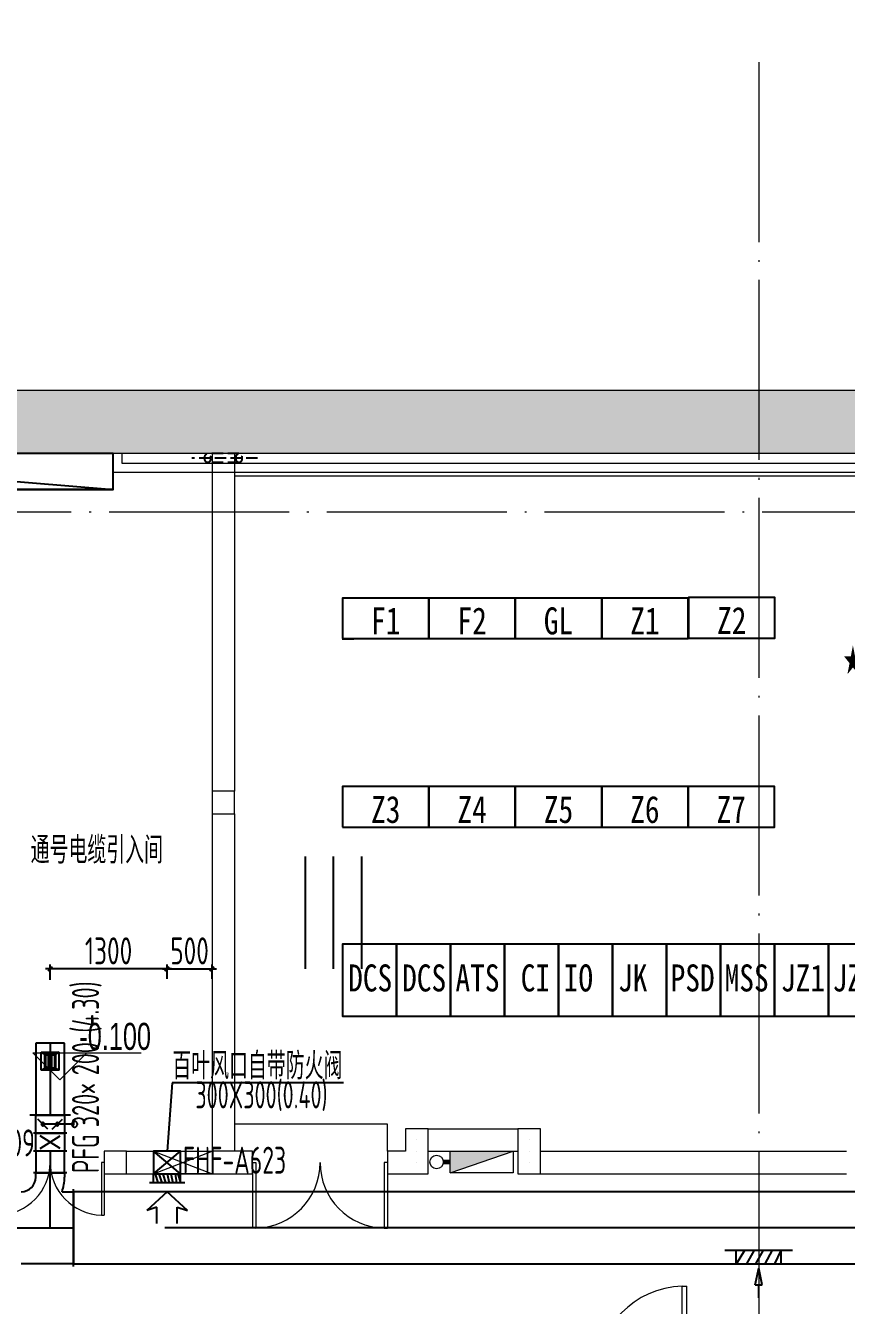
# Model space of a CAD drawing. Extents: x 13114849 to 13479250, y 160225 to 278773.
# Drawn here: x 13275250 to 13284372, y 195746 to 209965 of the extents above; entities that cross this region are included whole.
import ezdxf

# ---------------------------------------------------------------- set-up
doc = ezdxf.new("R2010")
doc.units = 0
doc.header["$LTSCALE"] = 1000
doc.header["$MEASUREMENT"] = 0
for name, pattern in [('CENTER2', [28.575, 19.05, -3.175, 3.175, -3.175]), ('DASH', [0.35, 0.25, -0.1]), ('DOTE', [2.42, 2, -0.2, 0.02, -0.2])]:
    doc.linetypes.add(name, pattern=pattern)
for name, color, linetype in [('DUCT-X-P中心线', 5, 'CENTER2'), ('DUCT-X-P标注', 7, 'Continuous'), ('DUCT-X-P法兰', 2, 'Continuous'), ('DUCT-X-P管', 31, 'Continuous'), ('DUCT-X-P管端线', 2, 'Continuous'), ('DUCT-X-P阀门', 7, 'Continuous'), ('DUCT-X-P风口', 7, 'Continuous'), ('DUCT-X-S管', 3, 'Continuous'), ('DUCT-X-S风口', 7, 'Continuous'), ('DUCT-X-YP中心线', 5, 'CENTER2'), ('DUCT-X-YP法兰', 2, 'Continuous'), ('DUCT-X-YP管', 31, 'Continuous'), ('DUCT-X-YP管端线', 2, 'Continuous'), ('Hvac-Hide', 8, 'Continuous'), ('信号设备布置', 8, 'Continuous')]:
    doc.layers.add(name, color=color, linetype=linetype)
doc.layers.add('建筑底图', color=8, linetype='Continuous', lineweight=13)
doc.layers.add('预埋管', color=8, linetype='Continuous', lineweight=5)
doc.styles.add('67', font='gbenor.shx', dxfattribs={"width": 0.7, "bigfont": 'hztxt.shx'})
doc.styles.add('C', font='HZTXT_E', dxfattribs={"width": 0.7, "bigfont": 'HZTXT'})
doc.styles.add('du', font='gbenor.shx', dxfattribs={"width": 0.8, "bigfont": 'hztxt.shx'})
doc.styles.add('宋体', font='')
doc.styles.get('宋体').set_extended_font_data('SimSun')
doc.dimstyles.new('67', dxfattribs={"dimscale": 100, "dimtxt": 3, "dimasz": 0.5, "dimexe": 0.5, "dimexo": 2, "dimgap": 0.5, "dimtad": 2, "dimdec": 0, "dimrnd": 5, "dimzin": 0, "dimdsep": 46, "dimtxsty": 'du', "dimblk": 'ARCHTICK', "dimcen": 0, "dimdle": 0.5, "dimclrd": 256, "dimclre": 256, "dimclrt": 256, "dimazin": 0, "dimtfac": 1, "dimtdec": 0, "dimtix": 1, "dimtmove": 2, "dimatfit": 3, "dimfxl": 1, "dimtolj": 1, "dimtzin": 0, "dimlwd": -1, "dimlwe": -1, "dimarcsym": 0})

# ---------------------------------------------------------------- blocks, each defined once
blk = doc.blocks.new('$风口$00000152')
for p, q in [((150, 300), (150, -300)), ((0, 200), (150, 200)), ((0, 200), (0, -200)), ((0, 197), (150, 123)), ((-235, 31), (-235, -31)), ((-235, 31), (-50, 0)), ((0, 106), (150, 37)), ((0, 24), (150, -43)), ((-378, 0), (-235, 0)), ((-235, -31), (-50, 0)), ((0, -59), (150, -123)), ((0, -145), (145, -200)), ((0, -200), (150, -200))]:
    blk.add_line(p, q)
blk = doc.blocks.new('$风口$00000149')
for p, q in [((408, 301), (200, 0)), ((373, 150), (408, 301)), ((0, -200), (0, 200)), ((0, 158), (100, 200)), ((100, 200), (0, 200)), ((100, 262), (100, -262)), ((552, 150), (373, 150)), ((0, 118), (100, 140)), ((0, 58), (100, 85)), ((0, 3), (100, 31)), ((200, 0), (408, -301)), ((0, -61), (100, -23)), ((0, -123), (100, -78)), ((100, -132), (0, -174)), ((100, -200), (0, -200)), ((552, -150), (373, -150)), ((373, -150), (408, -301))]:
    blk.add_line(p, q)
blk = doc.blocks.new('$风口$00000108')
for p, q in [((-250, 135), (-190, 75)), ((-250, -135), (-250, 135)), ((200, 25), (-190, 25)), ((250, 135), (200, 75)), ((250, 135), (250, -135)), ((-250, -135), (-190, -75)), ((250, -135), (-250, -135)), ((200, -25), (-190, -25)), ((200, -75), (250, -135))]:
    blk.add_line(p, q)
at = {"linetype": 'Continuous'}
blk.add_line((250, 135), (-250, 135), dxfattribs=at)
at = {"lineweight": 40}
for p, q in [((-190, 75), (200, 75)), ((-190, -75), (-190, 75)), ((200, 75), (200, -75)), ((-190, -75), (200, -75))]:
    blk.add_line(p, q, dxfattribs=at)
blk = doc.blocks.new('A$C6C2E4D68')
at = {"layer": '信号设备布置'}
for p, q in [((1325, -2060), (1195, -2060)), ((5170, -2055), (5040, -2055))]:
    blk.add_line(p, q, dxfattribs=at)
for points in [[(1200, -2055), (2160, -2055), (2160, -1605), (1200, -1605)], [(2160, -2055), (3120, -2055), (3120, -1605), (2160, -1605)], [(3120, -2055), (4080, -2055), (4080, -1605), (3120, -1605)], [(4080, -2055), (5040, -2055), (5040, -1605), (4080, -1605)], [(5045, -2050), (6005, -2050), (6005, -1600), (5045, -1600)], [(1200, -4150), (2160, -4150), (2160, -3700), (1200, -3700)], [(2160, -4150), (3120, -4150), (3120, -3700), (2160, -3700)], [(3120, -4150), (4080, -4150), (4080, -3700), (3120, -3700)], [(4080, -4150), (5040, -4150), (5040, -3700), (4080, -3700)], [(5040, -4150), (6000, -4150), (6000, -3700), (5040, -3700)], [(1800, -6250), (1800, -5450), (1200, -5450), (1200, -6250)], [(2400, -6250), (2400, -5450), (1800, -5450), (1800, -6250)], [(3000, -6250), (3000, -5450), (2400, -5450), (2400, -6250)], [(3600, -6250), (3600, -5450), (3000, -5450), (3000, -6250)], [(4200, -6250), (4200, -5450), (3600, -5450), (3600, -6250)], [(4800, -6250), (4800, -5450), (4200, -5450), (4200, -6250)], [(5400, -6250), (5400, -5450), (4800, -5450), (4800, -6250)], [(6000, -6250), (6000, -5450), (5400, -5450), (5400, -6250)], [(6600, -6250), (6600, -5450), (6000, -5450), (6000, -6250)], [(7200, -6250), (7200, -5450), (6600, -5450), (6600, -6250)]]:
    blk.add_lwpolyline(points, close=True, dxfattribs=at)
at = {"layer": '信号设备布置', "style": '宋体', "width": 0.8}
for s, p in [('GL', (3437, -2008)), ('Z2', (5362, -2003)), ('F1', (1517, -2008)), ('F2', (2477, -2008)), ('Z1', (4397, -2008)), ('Z3', (1517, -4103)), ('Z4', (2477, -4103)), ('Z5', (3437, -4103)), ('Z6', (4397, -4103)), ('Z7', (5357, -4103)), ('DCS', (1262, -5975)), ('DCS', (1862, -5975)), ('ATS', (2455, -5975)), ('CI', (3180, -5975)), ('IO', (3658, -5975)), ('JK', (4262, -5975)), ('PSD', (4846, -5975)), ('MSS', (5446, -5975)), ('JZ1', (6072, -5975)), ('JZ2', (6646, -5975))]:
    blk.add_text(s, height=300, dxfattribs=at).set_placement(p)
blk = doc.blocks.new('_ArchTick')
at = {"color": 0, "linetype": 'ByBlock', "const_width": 0.4}
blk.add_lwpolyline([(-0.5, -0.5), (0.5, 0.5)], dxfattribs=at)
blk = doc.blocks.new('*D86')
at = {"layer": 'DUCT-X-P标注', "transparency": 16777216}
for p, q in [((13276872, 199485), (13275472, 199485)), ((13275522, 199364), (13275522, 199535)), ((13276822, 199374), (13276822, 199535))]:
    blk.add_line(p, q, dxfattribs=at)
at = {"layer": 'DUCT-X-P标注', "transparency": 16777216, "xscale": 50, "yscale": 50, "zscale": 50, "rotation": 180}
blk.add_blockref('_ArchTick', (13275522, 199485), dxfattribs=at)
at = {"layer": 'DUCT-X-P标注', "transparency": 16777216, "xscale": 50, "yscale": 50, "zscale": 50}
blk.add_blockref('_ArchTick', (13276822, 199485), dxfattribs=at)
at = {"layer": 'DUCT-X-P标注', "transparency": 16777216, "insert": (13276172, 199685), "char_height": 300, "attachment_point": 5, "style": 'du'}
blk.add_mtext('\\A1;1300', dxfattribs=at)
blk = doc.blocks.new('*D85')
at = {"layer": 'DUCT-X-P标注', "transparency": 16777216}
for p, q in [((13276772, 199485), (13277372, 199485)), ((13276822, 199374), (13276822, 199535)), ((13277322, 199374), (13277322, 199535))]:
    blk.add_line(p, q, dxfattribs=at)
at = {"layer": 'DUCT-X-P标注', "transparency": 16777216, "xscale": 50, "yscale": 50, "zscale": 50, "rotation": 180}
blk.add_blockref('_ArchTick', (13276822, 199485), dxfattribs=at)
at = {"layer": 'DUCT-X-P标注', "transparency": 16777216, "xscale": 50, "yscale": 50, "zscale": 50}
blk.add_blockref('_ArchTick', (13277322, 199485), dxfattribs=at)
at = {"layer": 'DUCT-X-P标注', "transparency": 16777216, "insert": (13277072, 199685), "char_height": 300, "attachment_point": 5, "style": 'du'}
blk.add_mtext('\\A1;500', dxfattribs=at)
blk = doc.blocks.new('_FZH')
blk.add_lwpolyline([(-0.5, -0.5), (0.5, -0.5), (0.5, 0.5), (-0.5, 0.5)], close=True)
blk = doc.blocks.new('$DorLib2D$00000001')
for p, q in [((0.45, 0.975), (0.5, 0.975)), ((0.45, 0), (0.45, 0.975)), ((0.5, 0), (0.5, 0.975)), ((0.5, 0), (0.45, 0))]:
    blk.add_line(p, q)
at = {"lineweight": 13}
blk.add_arc((0.475, 0), 0.975, 91.4693, 180, dxfattribs=at)
blk = doc.blocks.new('$DorLib2D$00000002')
for p, q in [((-0.5, 0), (-0.5, 0.4875)), ((-0.475, 0.4875), (-0.5, 0.4875)), ((-0.475, 0), (-0.475, 0.4875)), ((0.475, 0), (0.475, 0.4875)), ((0.475, 0.4875), (0.5, 0.4875)), ((0.5, 0), (0.5, 0.4875)), ((-0.5, 0), (-0.475, 0)), ((0.5, 0), (0.475, 0))]:
    blk.add_line(p, q)
at = {"lineweight": 13}
for centre, start, end in [((-0.4875, 0), 0, 88.53072), ((0.4875, 0), 91.46928, 180)]:
    blk.add_arc(centre, 0.4875, start, end, dxfattribs=at)
blk = doc.blocks.new('3#消火栓')
at = {"ltscale": 3.5}
blk.add_hatch(color=256, dxfattribs=at).paths.add_polyline_path([(-350, 240), (-350, 0), (350, 240)])
blk.add_line((-350, 0), (350, 240))
at = {"const_width": 50}
blk.add_lwpolyline([(-350, 120), (-425, 120)], dxfattribs=at)
blk.add_lwpolyline([(-350, 240), (350, 240), (350, 0), (-350, 0)], close=True)
blk.add_circle((-500, 120), 75)
blk = doc.blocks.new('A$C00460B6A')
at = {"layer": '预埋管', "linetype": 'DASH', "lineweight": -3, "ltscale": 0.5}
for p, q in [((729, 50), (0, 50)), ((523, 100), (175, 100)), ((523, 100), (175, 100)), ((523, 0), (175, 0))]:
    blk.add_line(p, q, dxfattribs=at)
for centre in [(175, 50), (523, 50)]:
    blk.add_ellipse(centre, major_axis=(0, 50), ratio=0.670191, start_param=3.141593, end_param=9.424778, dxfattribs=at)

msp = doc.modelspace()

# ---------------------------------------------------------------- hatches: boundary and pattern name
at = {"layer": 'DUCT-X-S管'}
h = msp.add_hatch(dxfattribs=at)
h.set_pattern_fill('ANSI31', color=8, scale=200)
h.set_pattern_definition([(45, (0, 0), (-224.506403, 224.506403), [])])
h.paths.add_polyline_path([(13249447.6, 209819.5), (13249247.6, 209819.5), (13249247.6, 209019.5), (13249447.6, 209019.5)])
h.paths.add_polyline_path([(13251249.3, 209419.5), (13249447.8, 209419.5), (13249447.8, 209019.5), (13251249.3, 209019.5)])
h.paths.add_polyline_path([(13251249.3, 209819.5), (13249447.8, 209819.5), (13249447.8, 209419.5), (13251249.3, 209419.5)])
h.paths.add_polyline_path([(13251249.5, 209819.5), (13251249.5, 209419.5), (13252049.5, 209419.5)], flags=17)
h.paths.add_polyline_path([(13252049.5, 209419.5), (13251249.5, 209419.5), (13251249.5, 209019.5)])
h.paths.add_polyline_path([(13252049.5, 209819.5), (13251249.5, 209819.5), (13252049.5, 209419.5)], flags=17)
h.paths.add_polyline_path([(13252049.5, 209419.5), (13251249.5, 209019.5), (13252049.5, 209019.5)])
h.paths.add_polyline_path([(13249247.4, 209819.5), (13248747.4, 209819.5), (13248747.4, 209419.5), (13249247.4, 209419.5)])
h.paths.add_polyline_path([(13249247.4, 209419.5), (13248747.4, 209419.5), (13248747.4, 209019.5), (13249247.4, 209019.5)])
h.paths.add_polyline_path([(13249247.4, 208619.5), (13248747.4, 208619.5), (13248747.4, 208219.5), (13249247.4, 208219.5)])
h.paths.add_polyline_path([(13249247.4, 208219.5), (13248747.4, 208219.5), (13248747.4, 207819.5), (13249247.4, 207819.5)])
h.paths.add_polyline_path([(13251198.6, 208619.5), (13249447.8, 208619.5), (13249447.8, 208219.5), (13251198.6, 208219.5)])
h.paths.add_polyline_path([(13249447.6, 208619.5), (13249247.6, 208619.5), (13249247.6, 207819.5), (13249447.6, 207819.5)])
h.paths.add_polyline_path([(13251198.6, 208219.5), (13249447.8, 208219.5), (13249447.8, 207819.5), (13251198.6, 207819.5)])
h.paths.add_polyline_path([(13251198.8, 208619.5), (13251198.8, 208219.5), (13251998.8, 208219.5)])
h.paths.add_polyline_path([(13251998.8, 208219.5), (13251198.8, 208219.5), (13251198.8, 207819.5)], flags=17)
h.paths.add_polyline_path([(13251998.8, 208219.5), (13251198.8, 207819.5), (13251998.8, 207819.5)], flags=17)
h.paths.add_polyline_path([(13251998.8, 208619.5), (13251198.8, 208619.5), (13251998.8, 208219.5)])
h.paths.add_polyline_path([(13252850.3, 209419.5), (13252850.3, 209019.5), (13253650.3, 209019.5)], flags=17)
h.paths.add_polyline_path([(13253650.3, 209819.5), (13252850.3, 209819.5), (13252850.3, 209419.5)])
h.paths.add_polyline_path([(13253650.3, 209819.5), (13252850.3, 209419.5), (13253650.3, 209419.5)])
h.paths.add_polyline_path([(13253650.3, 209419.5), (13252850.3, 209419.5), (13253650.3, 209019.5)], flags=17)
h.paths.add_polyline_path([(13256072.3, 209419.5), (13253650.5, 209419.5), (13253650.5, 209019.5), (13256072.3, 209019.5)])
h.paths.add_polyline_path([(13256072.3, 209819.5), (13253650.5, 209819.5), (13253650.5, 209419.5), (13256072.3, 209419.5)])
h.paths.add_polyline_path([(13256072.3, 208619.5), (13253599.8, 208619.5), (13253599.8, 208219.5), (13256072.3, 208219.5)])
h.paths.add_polyline_path([(13256072.3, 208219.5), (13253599.8, 208219.5), (13253599.8, 207819.5), (13256072.3, 207819.5)])
h.paths.add_polyline_path([(13253599.6, 208619.5), (13252799.6, 208219.5), (13253599.6, 208219.5)], flags=17)
h.paths.add_polyline_path([(13253599.6, 208219.5), (13252799.6, 208219.5), (13253599.6, 207819.5)])
h.paths.add_polyline_path([(13252799.6, 208219.5), (13252799.6, 207819.5), (13253599.6, 207819.5)])
h.paths.add_polyline_path([(13253599.6, 208619.5), (13252799.6, 208619.5), (13252799.6, 208219.5)], flags=17)
h.paths.add_polyline_path([(13256272.5, 208619.5), (13256072.5, 208619.5), (13256072.5, 207819.5), (13256272.5, 207819.5)])
h.paths.add_polyline_path([(13256772.8, 208619.5), (13256272.7, 208619.5), (13256272.7, 208219.5), (13256772.8, 208219.5)])
h.paths.add_polyline_path([(13256772.8, 208219.5), (13256272.7, 208219.5), (13256272.7, 207819.5), (13256772.8, 207819.5)])
h.paths.add_polyline_path([(13256773.7, 209419.5), (13256272.7, 209419.5), (13256272.7, 209019.5), (13256773.7, 209019.5)])
h.paths.add_polyline_path([(13256272.5, 209819.5), (13256072.5, 209819.5), (13256072.5, 209019.5), (13256272.5, 209019.5)])
h.paths.add_polyline_path([(13256773.7, 209819.5), (13256272.7, 209819.5), (13256272.7, 209419.5), (13256773.7, 209419.5)])
h.paths.add_polyline_path([(13259710, 209819.5), (13259397.2, 209819.5), (13259397.2, 209419.5), (13259710, 209419.5)])
h.paths.add_polyline_path([(13259810.2, 209642), (13259810.2, 209819.5), (13259710.2, 209819.5), (13259710.2, 209019.5), (13259910.2, 209019.5), (13259910.2, 209819.5), (13259810.2, 209819.5)])
h.paths.add_polyline_path([(13260223.1, 209819.5), (13259910.4, 209819.5), (13259910.4, 209419.5), (13260223.1, 209419.5)])
h.paths.add_polyline_path([(13259710, 209419.5), (13259397.2, 209419.5), (13259397.2, 209019.5), (13259710, 209019.5)])
h.paths.add_polyline_path([(13260223.1, 209419.5), (13259910.4, 209419.5), (13259910.4, 209019.5), (13260223.1, 209019.5)])
h.paths.add_polyline_path([(13260423.3, 209819.5), (13260223.3, 209819.5), (13260223.3, 209019.5), (13260423.3, 209019.5)])
h.paths.add_polyline_path([(13260702.2, 209819.5), (13260423.5, 209819.5), (13260423.5, 209419.5), (13260702.2, 209419.5)])
h.paths.add_polyline_path([(13260702.2, 209419.5), (13260423.5, 209419.5), (13260423.5, 209019.5), (13260702.2, 209019.5)])
h.paths.add_polyline_path([(13261272.4, 209939.5), (13261272.4, 209989.5), (13260872.4, 209989.5), (13260872.4, 209939.5, -0.4142136), (13260752.4, 209819.5), (13260702.4, 209819.5), (13260702.4, 209419.5), (13260752.4, 209419.5, 0.4142136)], flags=17)
h.paths.add_polyline_path([(13261672.4, 209989.5), (13261272.4, 209989.5), (13261272.4, 209939.5, -0.4142136), (13260752.4, 209419.5), (13260702.4, 209419.5), (13260702.4, 209019.5), (13261672.4, 209019.5)])
h.paths.add_polyline_path([(13261272.4, 212034.1), (13260872.4, 212034.1), (13260872.4, 209989.7), (13261272.4, 209989.7)])
h.paths.add_polyline_path([(13261672.4, 212034.1), (13261272.4, 212034.1), (13261272.4, 209989.7), (13261672.4, 209989.7)])
h.paths.add_polyline_path([(13261272.4, 214612.7), (13260872.4, 214612.7), (13260872.4, 212234.5), (13261272.4, 212234.5)])
h.paths.add_polyline_path([(13261672.4, 214612.7), (13261272.4, 214612.7), (13261272.4, 212234.5), (13261672.4, 212234.5)])
h.paths.add_polyline_path([(13261672.4, 212234.3), (13260872.4, 212234.3), (13260872.4, 212034.3), (13261672.4, 212034.3)])
h.paths.add_polyline_path([(13261572.4, 215112.9), (13260772.4, 215112.9), (13260872.4, 214612.9), (13261272.4, 214612.9)])
h.paths.add_polyline_path([(13262372.4, 215112.9), (13261572.4, 215112.9), (13261272.4, 214612.9), (13261672.4, 214612.9)])
h.paths.add_polyline_path([(13262372.4, 215332.6), (13261572.4, 215332.6), (13261572.4, 215113.1), (13262372.4, 215113.1)])
h.paths.add_polyline_path([(13262372.4, 215532.8), (13260772.4, 215532.8), (13260772.4, 215332.8), (13262372.4, 215332.8)])
h.paths.add_polyline_path([(13261572.4, 215784.5), (13260772.4, 215784.5), (13260772.4, 215533), (13261572.4, 215533)])
h.paths.add_polyline_path([(13261572.4, 215332.6), (13260772.4, 215332.6), (13260772.4, 215113.1), (13261572.4, 215113.1)])
h.paths.add_polyline_path([(13262372.4, 215784.5), (13261572.4, 215784.5), (13261572.4, 215533), (13262372.4, 215533)])
h.paths.add_polyline_path([(13259910.2, 208619.5), (13259810.2, 208619.5), (13259810.2, 208442), (13259820.4, 208440), (13259829.7, 208431.6), (13259833.1, 208419.5), (13259830.8, 208411.5), (13259827.1, 208404.1), (13259820, 208399.7), (13259810.2, 208395.9), (13259810.2, 208397.1), (13259799.9, 208399), (13259790.7, 208407.4), (13259787.2, 208419.5), (13259790.7, 208431.6), (13259799.9, 208440), (13259810.2, 208442), (13259810.2, 208619.5), (13259710.2, 208619.5), (13259710.2, 207819.5), (13259910.2, 207819.5)])
h.paths.add_polyline_path([(13260222.2, 208219.5), (13259910.4, 208219.5), (13259910.4, 207819.5), (13260222.2, 207819.5)])
h.paths.add_polyline_path([(13259710, 208619.5), (13259396.3, 208619.5), (13259396.3, 208219.5), (13259710, 208219.5)])
h.paths.add_polyline_path([(13259710, 208219.5), (13259396.3, 208219.5), (13259396.3, 207819.5), (13259710, 207819.5)])
h.paths.add_polyline_path([(13260422.4, 208619.5), (13260222.4, 208619.5), (13260222.4, 207819.5), (13260422.4, 207819.5)])
h.paths.add_polyline_path([(13260222.2, 208619.5), (13259910.4, 208619.5), (13259910.4, 208219.5), (13260222.2, 208219.5)])
h.paths.add_polyline_path([(13260702.2, 208619.5), (13260422.6, 208619.5), (13260422.6, 208219.5), (13260702.2, 208219.5)])
h.paths.add_polyline_path([(13260702.2, 208219.5), (13260422.6, 208219.5), (13260422.6, 207819.5), (13260702.2, 207819.5)])
h.paths.add_polyline_path([(13261672.4, 208619.5), (13260702.4, 208619.5), (13260702.4, 208219.5), (13260752.4, 208219.5, -0.4142136), (13261272.4, 207699.5), (13261272.4, 207649.5), (13261672.4, 207649.5)])
h.paths.add_polyline_path([(13260752.4, 208219.5), (13260702.4, 208219.5), (13260702.4, 207819.5), (13260752.4, 207819.5, -0.4142136), (13260872.4, 207699.5), (13260872.4, 207649.5), (13261272.4, 207649.5), (13261272.4, 207699.5, 0.4142136)], flags=17)
h.paths.add_polyline_path([(13261272.4, 207649.3), (13260872.4, 207649.3), (13260872.4, 206829.7), (13261272.4, 206829.7)])
h.paths.add_polyline_path([(13261672.4, 207649.3), (13261272.4, 207649.3), (13261272.4, 206829.7), (13261672.4, 206829.7)])
h.paths.add_polyline_path([(13261272.4, 206629.3), (13260872.4, 206629.3), (13260872.4, 199597.2), (13261272.4, 199597.2)])
h.paths.add_polyline_path([(13261672.4, 206629.3), (13261272.4, 206629.3), (13261272.4, 199597.2), (13261672.4, 199597.2)])
h.paths.add_polyline_path([(13261672.4, 206829.5), (13260872.4, 206829.5), (13260872.4, 206629.5), (13261672.4, 206629.5)])
h.paths.add_polyline_path([(13298012.2, 197010), (13296334.1, 197010), (13296334.1, 196610), (13298012.2, 196610)])
h.paths.add_polyline_path([(13298012.2, 196610), (13296334.1, 196610), (13296334.1, 196210), (13298012.2, 196210)])
h.paths.add_polyline_path([(13298062.4, 196610), (13298012.4, 196610), (13298012.4, 196210), (13298062.4, 196210, -0.4142136), (13298222.4, 196050), (13298222.4, 196000), (13298622.4, 196000), (13298622.4, 196050, 0.4142136)], flags=17)
h.paths.add_polyline_path([(13299022.4, 197010), (13298012.4, 197010), (13298012.4, 196610), (13298062.4, 196610, -0.4142136), (13298622.4, 196050), (13298622.4, 196000), (13299022.4, 196000)])
h.paths.add_polyline_path([(13298622.4, 195999.8), (13298222.4, 195999.8), (13298222.4, 195899.5), (13298622.4, 195899.5)])
h.paths.add_polyline_path([(13299022.4, 195999.8), (13298622.4, 195999.8), (13298622.4, 195899.5), (13299022.4, 195899.5)])
h.paths.add_polyline_path([(13298622.4, 195899.3), (13298222.4, 195899.3), (13297822.4, 195399.3), (13298622.4, 195399.3)])
h.paths.add_polyline_path([(13299022.4, 195899.3), (13298622.4, 195899.3), (13298622.4, 195399.3), (13299422.4, 195399.3)])
h.paths.add_polyline_path([(13299422.4, 195309.7), (13297822.4, 195309.7), (13297822.4, 195109.7), (13299422.4, 195109.7)])
h.paths.add_polyline_path([(13299422.4, 195399.1), (13298622.4, 195399.1), (13298622.4, 195309.9), (13299422.4, 195309.9)])
h.paths.add_polyline_path([(13298622.4, 195399.1), (13297822.4, 195399.1), (13297822.4, 195309.9), (13298622.4, 195309.9)])
h.paths.add_polyline_path([(13298622.4, 195109.5), (13297822.4, 195109.5), (13297822.4, 194859.5), (13298622.4, 194859.5)])
h.paths.add_polyline_path([(13299422.4, 195109.5), (13298622.4, 195109.5), (13298622.4, 194859.5), (13299422.4, 194859.5)])
at = {"layer": '建筑底图'}
h = msp.add_hatch(dxfattribs=at)
h.set_pattern_fill('钢筋混凝土', color=8, scale=100, style=0)
h.set_pattern_definition([(45, (793255.26, 8e-09), (-176.7766953, 176.7766953), []), (50, (793255.26, 8e-09), (717.260183, -62.752135), [75, -825]), (355, (793255.26, 8e-09), (-138.751334, 752.192134), [60, -660]), (100.4514, (793315, -5.2), (578.50938, 689.439542), [63.74019, -701.14211]), (46.1842, (793255.26, 200), (1067.24105, -165.519014), [112.5, -1237.5]), (96.6356, (793344.2, 186.2), (934.662706, 974.11787), [95.61029, -1051.713]), (351.1842, (793255.3, 200), (934.66195, 974.1186), [90, -990]), (21, (793355.26, 150), (596.907052, -402.61889), [75, -825]), (326, (793355.26, 150), (243.31533, 725.150045), [60, -660]), (71.4514, (793405, 116.45), (840.22263, 322.530497), [63.74019, -701.14211]), (37.5, (793255.26, 8e-09), (12.1598553, 332.893854), [0, -652, 0, -670, 0, -662.5]), (7.5, (793255.26, 8e-09), (263.069537, 394.411712), [0, -382, 0, -637, 0, -252.5]), (327.5, (793032.26, 8e-09), (533.822436, -22.554872), [0, -250, 0, -780, 0, -1035]), (317.5, (792932.26, 8e-09), (583.18617, 100.104982), [0, -325, 0, -518, 0, -735])])
h.paths.add_polyline_path([(13274397.4, 205209.5), (13311597.4, 205209.5), (13311597.4, 205909.5), (13274397.4, 205909.5)])

# ---------------------------------------------------------------- linework, layer by layer
at = {"layer": 'DUCT-X-P中心线'}
for p, q in [((13275522.4, 198659.5), (13275522.3, 197859.7)), ((13275522.3, 197659.5), (13275522.3, 197659.3)), ((13275522.3, 197458.9), (13275522.3, 197219.8))]:
    msp.add_line(p, q, dxfattribs=at)
at = {"layer": 'DUCT-X-P标注'}
for p, q in [((13276878.2, 198220.3), (13276822.4, 197459.5)), ((13278781.8, 198220.3), (13276878.2, 198220.3))]:
    msp.add_line(p, q, dxfattribs=at)
at = {"layer": 'DUCT-X-P法兰'}
for p, q in [((13275747.3, 197859.8), (13275297.3, 197859.8)), ((13275707.3, 197659.6), (13275337.3, 197659.6)), ((13275707.3, 197659.2), (13275337.3, 197659.2)), ((13275707.3, 197459), (13275337.3, 197459))]:
    msp.add_line(p, q, dxfattribs=at)
at = {"layer": 'DUCT-X-P管'}
for p, q in [((13275362.4, 198659.5), (13275362.3, 197859.7)), ((13275682.4, 198659.5), (13275362.4, 198659.5)), ((13275682.3, 197859.7), (13275682.4, 198659.5)), ((13275362.3, 197659.7), (13275362.3, 197859.7)), ((13275362.3, 197859.7), (13275682.3, 197859.7)), ((13275682.3, 197859.7), (13275682.3, 197659.7)), ((13275682.3, 197659.5), (13275362.3, 197659.5)), ((13275362.3, 197659.5), (13275362.3, 197659.3)), ((13275362.3, 197659.3), (13275682.3, 197659.3)), ((13275362.3, 197459.1), (13275362.3, 197659.1)), ((13275682.3, 197659.3), (13275682.3, 197659.5)), ((13275682.3, 197659.1), (13275682.3, 197459.1)), ((13275682.3, 197458.9), (13275362.3, 197458.9)), ((13275362.3, 197458.9), (13275362.3, 197219.8)), ((13275682.3, 197219.8), (13275682.3, 197458.9)), ((13275362.3, 197219.8), (13275682.3, 197219.8))]:
    msp.add_line(p, q, dxfattribs=at)
at = {"layer": 'DUCT-X-P管端线'}
for p, q in [((13275682.3, 197859.7), (13275362.3, 197859.7)), ((13275682.3, 197659.7), (13275362.3, 197659.7)), ((13275682.3, 197659.1), (13275362.3, 197659.1)), ((13275682.3, 197459.1), (13275362.3, 197459.1))]:
    msp.add_line(p, q, dxfattribs=at)
at = {"layer": 'DUCT-X-P阀门'}
for p, q in [((13275498.3, 197703.7), (13275386.3, 197815.7)), ((13275442.3, 197777.4), (13275438.7, 197777)), ((13275446, 197777), (13275442.3, 197777.4)), ((13275546.3, 197703.7), (13275658.3, 197815.7)), ((13275602.3, 197777.4), (13275598.7, 197777)), ((13275606, 197777), (13275602.3, 197777.4)), ((13275768.5, 197778.5), (13275765.8, 197774.2)), ((13275771.7, 197782.3), (13275768.5, 197778.5)), ((13275775.5, 197785.6), (13275771.7, 197782.3)), ((13275779.8, 197788.2), (13275775.5, 197785.6)), ((13275784.5, 197790.1), (13275779.8, 197788.2)), ((13275789.3, 197791.3), (13275784.5, 197790.1)), ((13275794.3, 197791.7), (13275789.3, 197791.3)), ((13275799.3, 197791.3), (13275794.3, 197791.7)), ((13275804.2, 197790.1), (13275799.3, 197791.3)), ((13275808.9, 197788.2), (13275804.2, 197790.1)), ((13275813.1, 197785.6), (13275808.9, 197788.2)), ((13275817, 197782.3), (13275813.1, 197785.6)), ((13275820.2, 197778.5), (13275817, 197782.3)), ((13275822.9, 197774.2), (13275820.2, 197778.5)), ((13275425.5, 197765.2), (13275424.7, 197761.6)), ((13275424.7, 197761.6), (13275424.7, 197757.8)), ((13275424.7, 197757.8), (13275425.5, 197754.2)), ((13275427, 197768.6), (13275425.5, 197765.2)), ((13275425.5, 197754.2), (13275427, 197750.8)), ((13275429.2, 197771.6), (13275427, 197768.6)), ((13275427, 197750.8), (13275429.2, 197747.8)), ((13275431.9, 197774), (13275429.2, 197771.6)), ((13275429.2, 197747.8), (13275431.9, 197745.4)), ((13275430.5, 197762), (13275430.4, 197758.9)), ((13275430.4, 197758.9), (13275430.9, 197756)), ((13275431.5, 197764.8), (13275430.5, 197762)), ((13275430.9, 197756), (13275432.2, 197753.3)), ((13275433.1, 197767.4), (13275431.5, 197764.8)), ((13275435.1, 197775.9), (13275431.9, 197774)), ((13275431.9, 197745.4), (13275435.1, 197743.5)), ((13275432.2, 197753.3), (13275434.1, 197751)), ((13275435.3, 197769.4), (13275433.1, 197767.4)), ((13275434, 197761.6), (13275433.8, 197759.1)), ((13275433.8, 197759.1), (13275434.3, 197756.6)), ((13275434.9, 197764), (13275434, 197761.6)), ((13275434.1, 197751), (13275436.6, 197749.2)), ((13275434.3, 197756.6), (13275435.6, 197754.3)), ((13275436.5, 197766), (13275434.9, 197764)), ((13275438.7, 197777), (13275435.1, 197775.9)), ((13275435.1, 197743.5), (13275438.7, 197742.4)), ((13275437.9, 197770.9), (13275435.3, 197769.4)), ((13275435.6, 197754.3), (13275437.5, 197752.6)), ((13275438.6, 197767.4), (13275436.5, 197766)), ((13275436.6, 197749.2), (13275439.4, 197748.1)), ((13275437.5, 197752.6), (13275439.8, 197751.5)), ((13275440.8, 197771.6), (13275437.9, 197770.9)), ((13275441.1, 197768.2), (13275438.6, 197767.4)), ((13275438.7, 197742.4), (13275442.3, 197742)), ((13275439.4, 197748.1), (13275442.3, 197747.7)), ((13275439.8, 197751.5), (13275442.3, 197751.1)), ((13275443.8, 197771.6), (13275440.8, 197771.6)), ((13275443.6, 197768.2), (13275441.1, 197768.2)), ((13275602.3, 197759.7), (13275442.3, 197759.7)), ((13275442.3, 197751.1), (13275444.9, 197751.5)), ((13275442.3, 197747.7), (13275445.3, 197748.1)), ((13275442.3, 197742), (13275446, 197742.4)), ((13275446.1, 197767.4), (13275443.6, 197768.2)), ((13275446.8, 197770.9), (13275443.8, 197771.6)), ((13275444.9, 197751.5), (13275447.2, 197752.6)), ((13275445.3, 197748.1), (13275448.1, 197749.2)), ((13275449.5, 197775.9), (13275446, 197777)), ((13275446, 197742.4), (13275449.5, 197743.5)), ((13275448.2, 197766), (13275446.1, 197767.4)), ((13275449.4, 197769.4), (13275446.8, 197770.9)), ((13275447.2, 197752.6), (13275449.1, 197754.3)), ((13275448.1, 197749.2), (13275450.6, 197751)), ((13275449.8, 197764), (13275448.2, 197766)), ((13275449.1, 197754.3), (13275450.3, 197756.6)), ((13275451.6, 197767.4), (13275449.4, 197769.4)), ((13275449.5, 197743.5), (13275452.8, 197745.4)), ((13275452.8, 197774), (13275449.5, 197775.9)), ((13275450.7, 197761.6), (13275449.8, 197764)), ((13275450.3, 197756.6), (13275450.9, 197759.1)), ((13275450.6, 197751), (13275452.5, 197753.3)), ((13275450.9, 197759.1), (13275450.7, 197761.6)), ((13275453.2, 197764.8), (13275451.6, 197767.4)), ((13275452.5, 197753.3), (13275453.8, 197756)), ((13275455.5, 197771.6), (13275452.8, 197774)), ((13275452.8, 197745.4), (13275455.5, 197747.8)), ((13275454.1, 197762), (13275453.2, 197764.8)), ((13275453.8, 197756), (13275454.3, 197758.9)), ((13275454.3, 197758.9), (13275454.1, 197762)), ((13275457.7, 197768.6), (13275455.5, 197771.6)), ((13275455.5, 197747.8), (13275457.7, 197750.8)), ((13275459.2, 197765.2), (13275457.7, 197768.6)), ((13275457.7, 197750.8), (13275459.2, 197754.2)), ((13275460, 197761.6), (13275459.2, 197765.2)), ((13275459.2, 197754.2), (13275460, 197757.8)), ((13275460, 197757.8), (13275460, 197761.6)), ((13275682.3, 197759.7), (13275522.3, 197759.7)), ((13275585.5, 197765.2), (13275584.7, 197761.6)), ((13275584.7, 197761.6), (13275584.7, 197757.8)), ((13275584.7, 197757.8), (13275585.5, 197754.2)), ((13275587, 197768.6), (13275585.5, 197765.2)), ((13275585.5, 197754.2), (13275587, 197750.8)), ((13275589.2, 197771.6), (13275587, 197768.6)), ((13275587, 197750.8), (13275589.2, 197747.8)), ((13275591.9, 197774), (13275589.2, 197771.6)), ((13275589.2, 197747.8), (13275591.9, 197745.4)), ((13275590.5, 197761.9), (13275590.4, 197758.9)), ((13275590.4, 197758.9), (13275590.9, 197756)), ((13275591.5, 197764.8), (13275590.5, 197761.9)), ((13275590.9, 197756), (13275592.2, 197753.3)), ((13275593.1, 197767.4), (13275591.5, 197764.8)), ((13275595.1, 197775.9), (13275591.9, 197774)), ((13275591.9, 197745.4), (13275595.1, 197743.5)), ((13275592.2, 197753.3), (13275594.1, 197750.9)), ((13275595.3, 197769.4), (13275593.1, 197767.4)), ((13275594, 197761.6), (13275593.8, 197759.1)), ((13275593.8, 197759.1), (13275594.3, 197756.6)), ((13275594.9, 197764), (13275594, 197761.6)), ((13275594.1, 197750.9), (13275596.6, 197749.2)), ((13275594.3, 197756.6), (13275595.6, 197754.3)), ((13275596.5, 197766), (13275594.9, 197764)), ((13275598.7, 197777), (13275595.1, 197775.9)), ((13275595.1, 197743.5), (13275598.7, 197742.4)), ((13275597.9, 197770.9), (13275595.3, 197769.4)), ((13275595.6, 197754.3), (13275597.5, 197752.6)), ((13275598.6, 197767.4), (13275596.5, 197766)), ((13275596.6, 197749.2), (13275599.4, 197748.1)), ((13275597.5, 197752.6), (13275599.8, 197751.5)), ((13275600.8, 197771.6), (13275597.9, 197770.9)), ((13275601.1, 197768.2), (13275598.6, 197767.4)), ((13275598.7, 197742.4), (13275602.3, 197742)), ((13275599.4, 197748.1), (13275602.3, 197747.7)), ((13275599.8, 197751.5), (13275602.3, 197751.1)), ((13275603.8, 197771.6), (13275600.8, 197771.6)), ((13275603.6, 197768.2), (13275601.1, 197768.2)), ((13275602.3, 197751.1), (13275604.9, 197751.5)), ((13275602.3, 197747.7), (13275605.3, 197748.1)), ((13275602.3, 197742), (13275606, 197742.4)), ((13275606.1, 197767.4), (13275603.6, 197768.2)), ((13275606.8, 197770.9), (13275603.8, 197771.6)), ((13275604.9, 197751.5), (13275607.2, 197752.6)), ((13275605.3, 197748.1), (13275608.1, 197749.2)), ((13275609.5, 197775.9), (13275606, 197777)), ((13275606, 197742.4), (13275609.5, 197743.5)), ((13275608.2, 197766), (13275606.1, 197767.4)), ((13275609.4, 197769.4), (13275606.8, 197770.9)), ((13275607.2, 197752.6), (13275609.1, 197754.3)), ((13275608.1, 197749.2), (13275610.6, 197750.9)), ((13275609.8, 197764), (13275608.2, 197766)), ((13275609.1, 197754.3), (13275610.3, 197756.6)), ((13275611.6, 197767.4), (13275609.4, 197769.4)), ((13275609.5, 197743.5), (13275612.8, 197745.4)), ((13275612.8, 197774), (13275609.5, 197775.9)), ((13275610.7, 197761.6), (13275609.8, 197764)), ((13275610.3, 197756.6), (13275610.9, 197759.1)), ((13275610.6, 197750.9), (13275612.5, 197753.3)), ((13275610.9, 197759.1), (13275610.7, 197761.6)), ((13275613.2, 197764.8), (13275611.6, 197767.4)), ((13275612.5, 197753.3), (13275613.8, 197756)), ((13275615.5, 197771.6), (13275612.8, 197774)), ((13275612.8, 197745.4), (13275615.5, 197747.8)), ((13275614.1, 197761.9), (13275613.2, 197764.8)), ((13275613.8, 197756), (13275614.3, 197758.9)), ((13275614.3, 197758.9), (13275614.1, 197761.9)), ((13275617.7, 197768.6), (13275615.5, 197771.6)), ((13275615.5, 197747.8), (13275617.7, 197750.8)), ((13275619.2, 197765.2), (13275617.7, 197768.6)), ((13275617.7, 197750.8), (13275619.2, 197754.2)), ((13275620, 197761.6), (13275619.2, 197765.2)), ((13275619.2, 197754.2), (13275620, 197757.8)), ((13275620, 197757.8), (13275620, 197761.6)), ((13275762.3, 197759.7), (13275682.3, 197759.7)), ((13275762.7, 197764.7), (13275762.3, 197759.7)), ((13275762.3, 197759.7), (13275762.7, 197754.7)), ((13275763.9, 197769.6), (13275762.7, 197764.7)), ((13275762.7, 197754.7), (13275763.9, 197749.8)), ((13275765.8, 197774.2), (13275763.9, 197769.6)), ((13275763.9, 197749.8), (13275765.8, 197745.2)), ((13275765.8, 197745.2), (13275768.5, 197740.9)), ((13275768.5, 197740.9), (13275771.7, 197737.1)), ((13275771.7, 197737.1), (13275775.5, 197733.8)), ((13275775.5, 197733.8), (13275779.8, 197731.2)), ((13275779.8, 197731.2), (13275784.5, 197729.3)), ((13275784.5, 197729.3), (13275789.3, 197728.1)), ((13275789.3, 197728.1), (13275794.3, 197727.7)), ((13275794.3, 197727.7), (13275799.3, 197728.1)), ((13275799.3, 197728.1), (13275804.2, 197729.3)), ((13275804.2, 197729.3), (13275808.9, 197731.2)), ((13275808.9, 197731.2), (13275813.1, 197733.8)), ((13275813.1, 197733.8), (13275817, 197737.1)), ((13275817, 197737.1), (13275820.2, 197740.9)), ((13275820.2, 197740.9), (13275822.9, 197745.2)), ((13275824.8, 197769.6), (13275822.9, 197774.2)), ((13275822.9, 197745.2), (13275824.8, 197749.8)), ((13275825.9, 197764.7), (13275824.8, 197769.6)), ((13275824.8, 197749.8), (13275825.9, 197754.7)), ((13275826.3, 197759.7), (13275825.9, 197764.7)), ((13275825.9, 197754.7), (13275826.3, 197759.7)), ((13275634.3, 197489.1), (13275410.3, 197629.1)), ((13275410.4, 197489), (13275634.3, 197629.2))]:
    msp.add_line(p, q, dxfattribs=at)
at = {"layer": 'DUCT-X-S风口'}
for points in [[(13276672.2, 197209.5), (13276972.5, 197459.5)], [(13276972.5, 197209.5), (13276672.3, 197459.5)]]:
    msp.add_lwpolyline(points, dxfattribs=at)
msp.add_lwpolyline([(13276672.3, 197209.5), (13276972.5, 197209.5), (13276972.5, 197459.5), (13276672.3, 197459.5)], close=True, dxfattribs=at)
at = {"layer": 'DUCT-X-YP中心线'}
for p, q in [((13275522.3, 196609.6), (13275522.3, 197219.6)), ((13275152.3, 196609.6), (13275522.3, 196609.6)), ((13275522.3, 196609.6), (13275782.3, 196609.6)), ((13295847.5, 196610), (13275782.5, 196609.6))]:
    msp.add_line(p, q, dxfattribs=at)
at = {"layer": 'DUCT-X-YP法兰'}
for p, q in [((13275707.3, 197219.7), (13275337.3, 197219.7)), ((13275782.4, 196179.6), (13275782.4, 197039.6))]:
    msp.add_line(p, q, dxfattribs=at)
at = {"layer": 'DUCT-X-YP管'}
for p, q in [((13275362.3, 197169.6), (13275362.3, 197219.6)), ((13275682.3, 197219.6), (13275682.3, 197169.6)), ((13275654.9, 197009.6), (13275782.3, 197009.6)), ((13295847.5, 197010), (13275782.5, 197009.6)), ((13275782.5, 197009.6), (13275782.5, 196209.6)), ((13275782.3, 196209.6), (13275202.3, 196209.6)), ((13275782.5, 196209.6), (13295847.5, 196210))]:
    msp.add_line(p, q, dxfattribs=at)
for radius, start in [(160, 270.00118), (480, 340.52996)]:
    msp.add_arc((13275202.3, 197169.6), radius, start, 359.99948, dxfattribs=at)
at = {"layer": 'DUCT-X-YP管端线'}
for p, q in [((13275362.3, 197219.6), (13275682.3, 197219.6)), ((13275782.3, 197009.6), (13275782.3, 196209.6))]:
    msp.add_line(p, q, dxfattribs=at)
at = {"layer": 'Hvac-Hide'}
for p, q in [((13278358.5, 200734.5), (13278358.5, 199484.5)), ((13278673.5, 199484.5), (13278673.5, 200734.5)), ((13278988.5, 199484.5), (13278988.5, 200734.5))]:
    msp.add_line(p, q, dxfattribs=at)
at = {"layer": '建筑底图', "linetype": 'DOTE'}
msp.add_line((13283397.4, 209559.5), (13283397.4, 180083), dxfattribs=at)
at = {"layer": '建筑底图', "color": 8}
for p, q in [((13311597.4, 205909.5), (13271047.4, 205909.5)), ((13310897.4, 205209.5), (13270447.4, 205209.5)), ((13277572.4, 205209.5), (13277322.4, 205209.5)), ((13277322.4, 205209.5), (13277322.4, 201459.5)), ((13277572.4, 205209.5), (13277572.4, 201459.5)), ((13310647.4, 204959.5), (13277572.4, 204959.5)), ((13277322.4, 201209.5), (13277322.4, 197459.5)), ((13277572.4, 201209.5), (13277572.4, 197459.5)), ((13279272.4, 197759.5), (13277572.4, 197759.5)), ((13279272.4, 197459.5), (13279272.4, 197759.5)), ((13279472.4, 197709.5), (13279472.4, 197459.5)), ((13279722.4, 197709.5), (13279472.4, 197709.5)), ((13279722.4, 197209.5), (13279722.4, 197709.5)), ((13279722.4, 197709.5), (13280722.4, 197709.5)), ((13279597.4, 197584.5), (13279597.4, 197584.5)), ((13276372.4, 197459.5), (13277322.4, 197459.5)), ((13279272.4, 197459.5), (13279272.4, 197209.5)), ((13279472.4, 197459.5), (13279272.4, 197459.5)), ((13279597.4, 197459.5), (13279597.4, 197459.5)), ((13279722.4, 197459.5), (13280722.4, 197459.5)), ((13276372.4, 197209.5), (13277322.4, 197209.5)), ((13279272.4, 197209.5), (13279722.4, 197209.5)), ((13279597.4, 197334.5), (13279597.4, 197334.5))]:
    msp.add_line(p, q, dxfattribs=at)
at = {"layer": '建筑底图', "color": 8, "linetype": 'DOTE'}
msp.add_line((13474197.4, 204559.5), (13119297.4, 204559.5), dxfattribs=at)
at = {"layer": '建筑底图'}
for p, q in [((13275329.7, 198552.4), (13276535.8, 198552.4)), ((13275629.7, 198252.4), (13275329.7, 198552.4)), ((13275629.7, 198252.4), (13275929.7, 198552.4)), ((13280847.4, 197584.5), (13280847.4, 197584.5)), ((13280847.4, 197459.5), (13280847.4, 197459.5)), ((13280972.4, 197459.5), (13284372.4, 197459.5)), ((13280847.4, 197334.5), (13280847.4, 197334.5)), ((13280972.4, 197209.5), (13284372.4, 197209.5))]:
    msp.add_line(p, q, dxfattribs=at)
at = {"layer": '建筑底图', "color": 8}
for points in [[(13421797.4, 205259.5), (13333997.4, 205259.5), (13333997.4, 208709.5), (13334747.4, 208709.5), (13334747.4, 214309.5), (13333997.4, 214309.5), (13333997.4, 224709.5), (13294898.3, 224709.5), (13294898.3, 217009.5), (13299947.4, 217009.5), (13299947.4, 207109.5), (13319627.4, 207109.5), (13319627.4, 205259.5), (13311597.4, 205259.5), (13311597.4, 205909.5), (13271047.4, 205909.5), (13271047.4, 223959.5), (13237197.4, 223959.5), (13237197.4, 205909.5), (13207597.4, 205909.5)], [(13289672.4, 204999.5), (13276222.4, 204999.5), (13276222.4, 205209.5)], [(13289672.4, 205099.5), (13276322.4, 205099.5), (13276322.4, 205209.5)], [(13276672.4, 197209.5), (13277322.4, 197459.5)], [(13276672.4, 197459.5), (13277322.4, 197209.5)]]:
    msp.add_lwpolyline(points, dxfattribs=at)
at = {"layer": '建筑底图', "color": 8, "lineweight": -3}
for points in [[(13276222.4, 204809.5), (13276222.4, 205209.5), (13274722.4, 205209.5), (13274722.4, 204809.5)], [(13274722.4, 205209.5), (13274830.3, 204925.5), (13276222.4, 204809.5), (13274722.4, 204809.5)]]:
    msp.add_lwpolyline(points, close=True, dxfattribs=at)
at = {"layer": '建筑底图', "color": 8}
msp.add_lwpolyline([(13276672.4, 197209.5), (13276672.4, 197459.5), (13277322.4, 197459.5), (13277322.4, 197209.5)], close=True, dxfattribs=at)

# ---------------------------------------------------------------- block references
at = {"layer": 'DUCT-X-P风口', "xscale": 0.4, "yscale": 0.7407407407407408, "rotation": 270}
msp.add_blockref('$风口$00000108', (13275522.4, 198459.5, 3690), dxfattribs=at)
at = {"layer": 'DUCT-X-P风口', "yscale": 1.25, "rotation": 89.99999999999999}
msp.add_blockref('$风口$00000152', (13283397.4, 196209.7, 3500), dxfattribs=at)
at = {"layer": 'DUCT-X-S风口', "yscale": 0.75, "rotation": 270}
msp.add_blockref('$风口$00000149', (13276822.4, 197209.5, 3500), dxfattribs=at)
at = {"layer": '建筑底图'}
msp.add_blockref('A$C00460B6A', (13277098.3, 205109.5, 0), dxfattribs=at)
at = {"layer": '建筑底图', "color": 8}
msp.add_blockref('A$C6C2E4D68', (13277572.4, 205209.5), dxfattribs=at)
for name, p, xscale, yscale, zscale, rotation in [('_FZH', (13277447.4, 201334.5), 250, 250, 250, 270), ('_FZH', (13276247.4, 197334.5), 250, 250, 250, 270), ('_FZH', (13277547.4, 197334.5), 249.9999999373686, 449.9999994840473, 449.9999994840473, 270), ('$DorLib2D$00000002', (13275522.4, 197334.5), -1200, -1200, -1200, 359.999999999622), ('$DorLib2D$00000002', (13278522.4, 197334.5), -1500, -1500, -1500, 359.9999999995238)]:
    msp.add_blockref(name, p, dxfattribs=dict(at, xscale=xscale, yscale=yscale, zscale=zscale, rotation=rotation))
at = {"layer": '建筑底图'}
for name, p, xscale, yscale, zscale, rotation in [('_FZH', (13280847.4, 197459.5), 500.0000015035039, 250, 250, 270.0000000672347), ('$DorLib2D$00000001', (13282097.4, 194984.5), -1000, -1000, -1000, 180)]:
    msp.add_blockref(name, p, dxfattribs=dict(at, xscale=xscale, yscale=yscale, zscale=zscale, rotation=rotation))
at = {"layer": '建筑底图', "color": 8, "ltscale": 100}
msp.add_blockref('3#消火栓', (13280317.6, 197219.5), dxfattribs=at)

# ---------------------------------------------------------------- texts
at = {"layer": 'DUCT-X-P标注', "color": 7, "style": '67', "width": 0.7}
for s, p in [('(4.30)', (13276065.9, 198776.7, 3700)), ('200', (13276065.9, 198303.4, 3700)), ('320', (13276065.8, 197725.9, 3700)), ('×', (13276065.8, 198093.4, 3700)), ('PFG', (13276065.8, 197217.6, 3700))]:
    msp.add_text(s, height=300, rotation=89.99826, dxfattribs=at).set_placement(p)
at = {"layer": 'DUCT-X-P标注'}
for s, style, width, p in [('百叶风口自带防火阀', 'du', 0.7, (13276881.2, 198257.9)), ('300X300(0.40)', 'du', 0.7, (13277136.3, 197935.5)), ('FHF-A609', '67', 0.75, (13274197.5, 197401.7, 2035)), ('FHF-A623', '67', 0.75, (13276997.4, 197209.5))]:
    msp.add_text(s, height=300, dxfattribs=dict(at, style=style, width=width)).set_placement(p)
at = {"layer": '建筑底图', "style": 'C', "width": 0.7}
for s, p in [('★信号设备室', (13284339.8, 202753.3)), ('-0.100', (13275847.5, 198585.4))]:
    msp.add_text(s, height=300, dxfattribs=at).set_placement(p)
at = {"layer": '建筑底图', "color": 8, "style": 'C', "width": 0.7}
msp.add_text('通号电缆引入间', height=300, dxfattribs=at).set_placement((13275306.3, 200654.3))

# ---------------------------------------------------------------- dimensions: what is measured, and where the dimension line sits
at = {"layer": 'DUCT-X-P标注'}
for base, p2, picture, middle in [((13275522.4, 199484.6), (13275522.4, 199163.5, 3700), '*D86', (13276172.4, 199684.6)), ((13277322.4, 199484.6), (13277322.4, 199173.7), '*D85', (13277072.4, 199684.6))]:
    dim = msp.add_linear_dim(base=base, p1=(13276822.4, 199173.7), p2=p2, dimstyle='67', dxfattribs=at)
    dim.commit()
    dim.dimension.update_dxf_attribs({"geometry": picture, "text_midpoint": middle})

doc.saveas('drawing.dxf')
